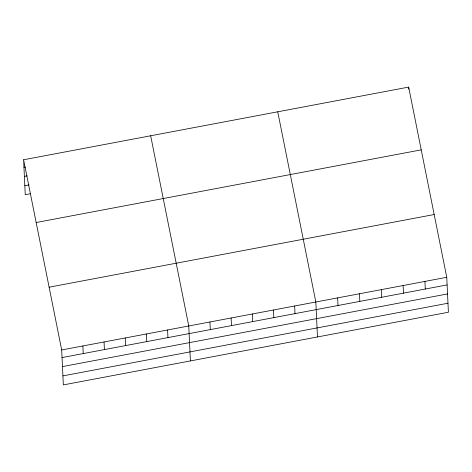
<?xml version="1.0" encoding="UTF-8"?>
<svg xmlns="http://www.w3.org/2000/svg" width="472" height="472" viewBox="0 0 472 472"><rect width="100%" height="100%" fill="white"/><g stroke="black" fill="none" stroke-linecap="round" stroke-linejoin="round"><path stroke-width="0.71" d="M23.6 159.76L408.658 87.096L446.754 277.294L448.4 312.24L63.342 384.904L61.69 349.958L23.6 159.76L25.246 194.706L30.19 193.774M23.96 167.383L25.37 167.117M24.385 176.404L27.211 175.867M24.821 185.691L29.057 184.894M36.173 222.524L421.231 149.86M49.123 287.194L434.181 214.53M61.69 349.958L446.754 277.294M62.05 357.581L447.114 284.917M62.475 366.596L447.539 293.932M62.918 375.889L447.975 303.225M277.737 111.799L315.833 301.997L317.479 336.949M150.668 135.783L188.765 325.975L190.411 360.927M424.93 281.412L425.29 289.035M408.658 87.096L408.758 89.173M403.112 285.53L403.471 293.153M381.293 289.643L381.653 297.272M359.469 293.761L359.829 301.39M337.651 297.879L338.011 305.508M294.652 305.998L295.012 313.62M273.477 309.992L273.837 317.615M252.296 313.986L252.656 321.615M231.121 317.986L231.481 325.609M209.94 321.981L210.3 329.609M167.584 329.975L167.943 337.598M146.409 333.969L146.762 341.598M125.227 337.97L125.587 345.592M104.046 341.964L104.406 349.587M82.871 345.958L83.231 353.587"/></g></svg>
